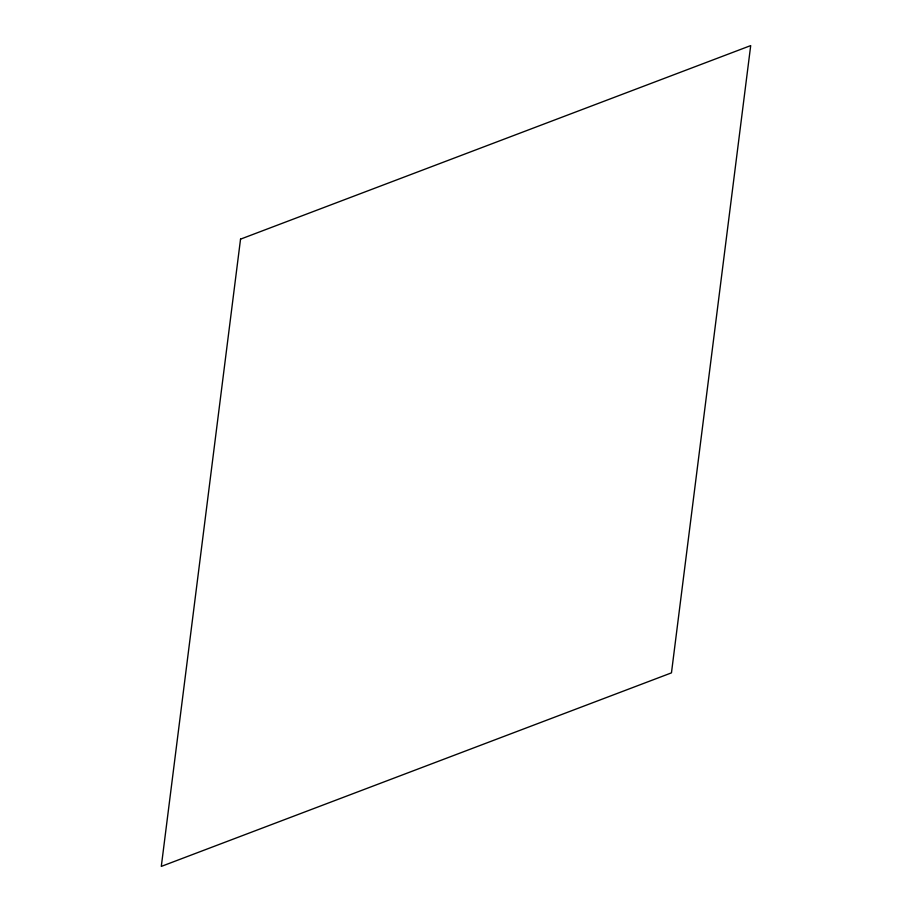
<?xml version="1.0" encoding="UTF-8"?>
<svg xmlns="http://www.w3.org/2000/svg" width="912" height="912" viewBox="0 0 912 912"><rect width="100%" height="100%" fill="white"/><g stroke="black" fill="none" stroke-linecap="round" stroke-linejoin="round"><path stroke-width="1.37" d="M240.54 239.138L161.299 866.4L671.46 672.862L750.701 45.6L240.54 239.138"/></g></svg>
